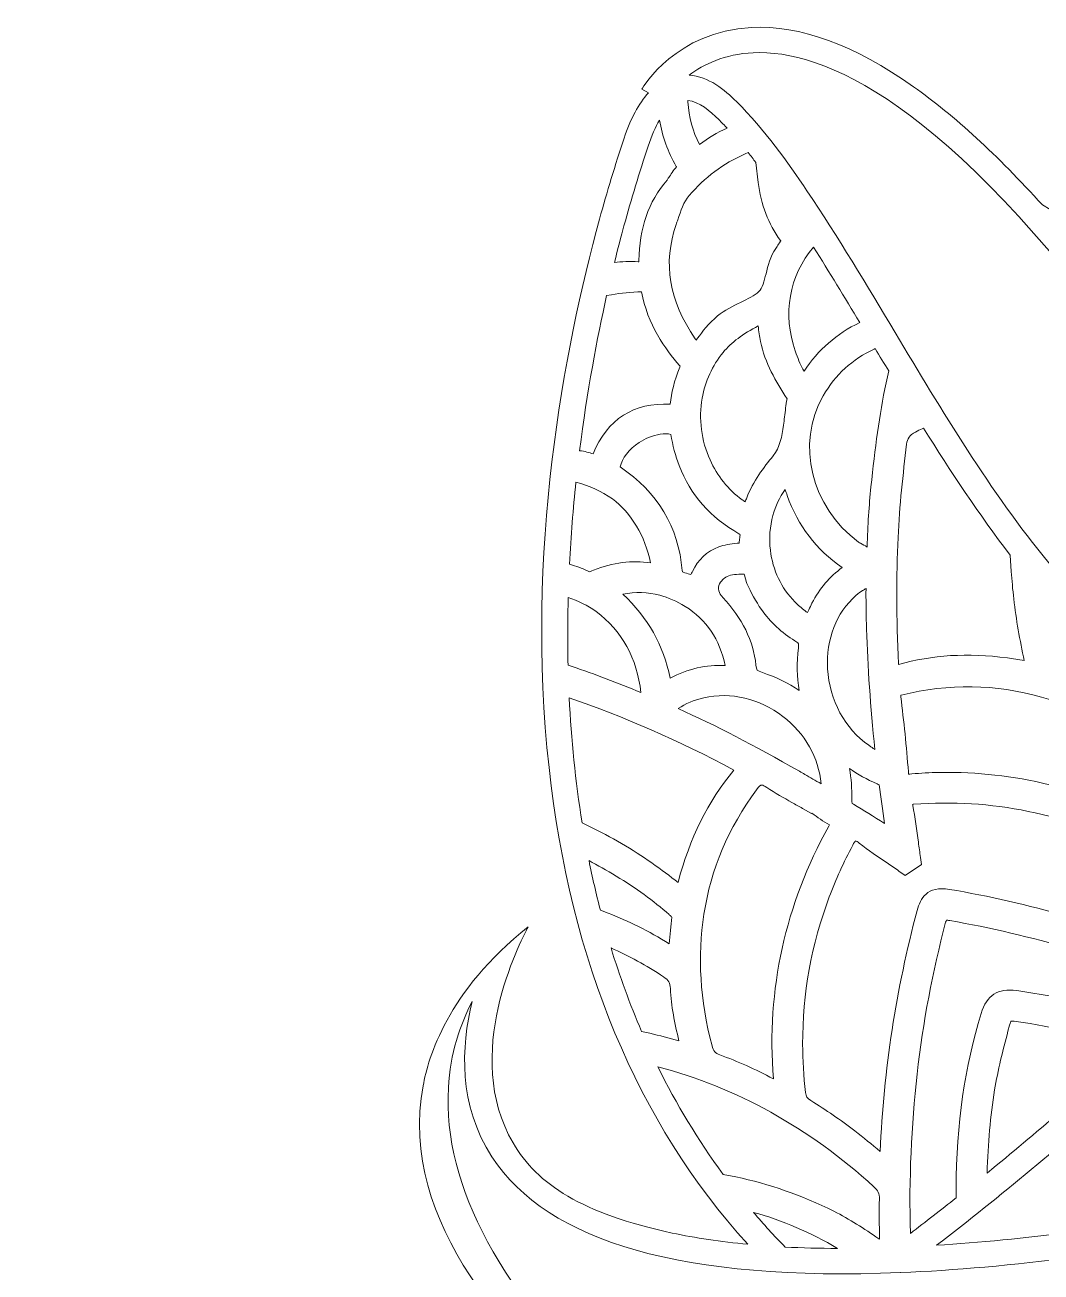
# Model space of a CAD drawing. Extents: x 126 to 2875, y -2951 to -49.
# Drawn here: x 126 to 761, y -828 to -49 of the extents above; entities that cross this region are included whole.
import ezdxf

# ---------------------------------------------------------------- set-up
doc = ezdxf.new("R2010")
doc.units = 0
doc.header["$MEASUREMENT"] = 0
doc.layers.add('Layer 1', color=7, linetype='Continuous')

# ---------------------------------------------------------------- blocks, each defined once
blk = doc.blocks.new('block 2')
at = {"layer": 'Layer 1', "lineweight": 0}
for points, knots in [([(2818.52, -1015.73), (2765.29, -1065.49), (2703.63, -1093.3), (2640.24, -1096.15), (2556.69, -1099.87), (2474.7, -1071.45), (2412.6, -1046.28), (2390.46, -1037.31), (2368.11, -1027.6), (2346.48, -1018.23), (2338.27, -1014.67), (2330.02, -1011.09), (2321.71, -1007.53), (2370.51, -1008.44), (2426.27, -1007.2), (2513.09, -924.65), (2568.78, -871.7), (2642.17, -798.11), (2625.81, -711.87), (2622.52, -694.49), (2611.09, -653.09), (2560.09, -612.54), (2565.36, -622.37), (2601.86, -692.87), (2569.54, -747.69), (2554.2, -773.71), (2526.78, -791.73), (2470.03, -803.98), (2455.63, -807.08), (2439.86, -809.44), (2422.81, -811.04), (2491.94, -734.79), (2533.75, -634.63), (2547.11, -513), (2561.91, -378.42), (2538.09, -252.24), (2515.5, -170.1), (2510.84, -153.21), (2505.7, -136.24), (2500.21, -119.65), (2496.11, -107.32), (2491.02, -97.85), (2485.03, -91.28), (2485.03, -91.28), (2489.08, -88.91), (2489.08, -88.91), (2488.22, -87.43), (2467.53, -52.75), (2420.58, -50.35), (2390.21, -48.79), (2356.11, -61.25), (2319.21, -87.4), (2293.72, -105.48), (2266.78, -130.21), (2238.64, -161.33), (2186.92, -191.97), (2146.46, -219.39), (2111.33, -247.55), (2059.02, -289.5), (2001.37, -329.63), (1934.36, -338.98), (1877.45, -346.93), (1826.29, -329.19), (1772.12, -310.4), (1744.15, -300.69), (1715.23, -290.66), (1685.52, -284.53), (1598.6, -266.59), (1534.9, -282.01), (1500.31, -329.06), (1465.72, -282.01), (1402.02, -266.61), (1315.1, -284.53), (1285.39, -290.66), (1256.47, -300.69), (1228.5, -310.4), (1174.33, -329.19), (1123.17, -346.93), (1066.26, -338.98), (999.25, -329.63), (941.6, -289.5), (889.29, -247.55), (854.16, -219.39), (813.72, -191.97), (761.98, -161.33), (733.84, -130.21), (706.9, -105.48), (681.41, -87.4), (644.51, -61.25), (610.42, -48.78), (580.04, -50.35), (533.09, -52.75), (512.4, -87.43), (511.54, -88.91), (511.54, -88.91), (515.6, -91.28), (515.6, -91.28), (509.6, -97.85), (504.51, -107.32), (500.43, -119.65), (494.91, -136.25), (489.76, -153.22), (485.12, -170.1), (462.53, -252.24), (438.71, -378.42), (453.51, -513), (466.87, -634.63), (508.68, -734.79), (577.81, -811.04), (560.76, -809.44), (544.99, -807.08), (530.59, -803.98), (473.84, -791.73), (446.42, -773.71), (431.08, -747.69), (398.76, -692.87), (435.26, -622.37), (440.53, -612.54), (389.53, -653.09), (378.1, -694.49), (374.81, -711.87), (358.45, -798.11), (431.84, -871.7), (487.53, -924.65), (574.36, -1007.2), (630.11, -1008.44), (678.91, -1007.53), (670.6, -1011.09), (662.35, -1014.67), (654.14, -1018.23), (632.51, -1027.6), (610.16, -1037.31), (588.02, -1046.28), (525.92, -1071.45), (443.9, -1099.88), (360.39, -1096.15), (296.99, -1093.3), (235.33, -1065.49), (182.1, -1015.73), (182.1, -1015.73), (125.87, -963.15), (125.87, -963.15), (125.87, -963.15), (170.22, -1026.07), (170.22, -1026.07), (219.77, -1096.34), (304.4, -1156.08), (385.84, -1178.26), (421.01, -1187.83), (457.96, -1193.28), (496.54, -1194.59), (485.65, -1205.66), (470.29, -1222.36), (453.05, -1244.47), (422.71, -1283.4), (380.73, -1347.02), (353.04, -1429.06), (321.9, -1521.35), (314.84, -1617.62), (332.07, -1715.18), (353.53, -1836.78), (412.97, -1960.62), (508.76, -2083.27), (508.76, -2083.27), (517.35, -2094.25), (517.35, -2094.25), (517.35, -2094.25), (522.39, -2081.24), (522.39, -2081.24), (522.59, -2080.7), (544.03, -2026.57), (607.28, -1966.45), (618.55, -1955.74), (631.63, -1944.41), (646.68, -1932.9), (644.92, -1962.85), (643.59, -2025.77), (654.99, -2105.75), (664.24, -2170.7), (680.05, -2233.27), (701.96, -2291.74), (729.36, -2364.83), (766.43, -2431.68), (812.16, -2490.44), (814.05, -2493.21), (839.63, -2531.25), (859.49, -2587.32), (878.32, -2640.42), (895.73, -2721.14), (871.87, -2804.06), (871.87, -2804.06), (865.62, -2825.84), (865.62, -2825.84), (865.62, -2825.84), (884.08, -2812.68), (884.08, -2812.68), (885.65, -2811.57), (922.92, -2784.71), (954.16, -2735.73), (978.8, -2697.08), (1003.28, -2637.97), (992.89, -2564.05), (993.48, -2564.79), (994.03, -2565.49), (994.54, -2566.17), (1016.21, -2595.31), (1039.76, -2622.73), (1064.5, -2647.63), (1109.21, -2692.65), (1155.37, -2726.78), (1201.72, -2749.11), (1255.68, -2775.1), (1310.13, -2785.14), (1363.64, -2778.93), (1378.87, -2809.5), (1404.34, -2833.21), (1429, -2856.2), (1455.2, -2880.59), (1479.94, -2903.62), (1493.04, -2933.91), (1493.04, -2933.91), (1500.31, -2950.67), (1500.31, -2950.67), (1500.31, -2950.67), (1507.58, -2933.91), (1507.58, -2933.91), (1520.68, -2903.62), (1545.42, -2880.59), (1571.62, -2856.2), (1596.29, -2833.21), (1621.76, -2809.5), (1636.98, -2778.93), (1690.49, -2785.14), (1744.94, -2775.1), (1798.9, -2749.11), (1845.25, -2726.78), (1891.43, -2692.65), (1936.12, -2647.63), (1960.86, -2622.73), (1984.41, -2595.33), (2006.08, -2566.18), (2006.59, -2565.5), (2007.14, -2564.79), (2007.73, -2564.05), (1997.35, -2637.97), (2021.82, -2697.08), (2046.46, -2735.73), (2077.7, -2784.71), (2114.98, -2811.57), (2116.54, -2812.68), (2116.54, -2812.68), (2135, -2825.84), (2135, -2825.84), (2135, -2825.84), (2128.75, -2804.06), (2128.75, -2804.06), (2104.89, -2721.14), (2122.3, -2640.42), (2141.13, -2587.32), (2161.01, -2531.22), (2186.59, -2493.18), (2188.46, -2490.44), (2234.19, -2431.68), (2271.26, -2364.83), (2298.65, -2291.74), (2320.57, -2233.27), (2336.38, -2170.7), (2345.63, -2105.75), (2357.03, -2025.77), (2355.7, -1962.85), (2353.94, -1932.9), (2368.99, -1944.41), (2382.07, -1955.74), (2393.34, -1966.45), (2456.59, -2026.57), (2478.03, -2080.7), (2478.23, -2081.24), (2478.23, -2081.24), (2483.25, -2094.29), (2483.25, -2094.29), (2483.25, -2094.29), (2491.86, -2083.27), (2491.86, -2083.27), (2587.65, -1960.62), (2647.09, -1836.78), (2668.55, -1715.18), (2685.78, -1617.62), (2678.72, -1521.35), (2647.58, -1429.06), (2619.89, -1347.02), (2577.91, -1283.4), (2547.57, -1244.47), (2530.33, -1222.36), (2514.97, -1205.66), (2504.08, -1194.59), (2542.66, -1193.28), (2579.61, -1187.83), (2614.78, -1178.26), (2696.22, -1156.08), (2780.85, -1096.34), (2830.4, -1026.07), (2830.4, -1026.07), (2874.75, -963.15), (2874.75, -963.15), (2874.75, -963.15), (2818.52, -1015.73), (2818.52, -1015.73)], [0, 0, 0, 0, 1, 1, 1, 2, 2, 2, 3, 3, 3, 4, 4, 4, 5, 5, 5, 6, 6, 6, 7, 7, 7, 8, 8, 8, 9, 9, 9, 10, 10, 10, 11, 11, 11, 12, 12, 12, 13, 13, 13, 14, 14, 14, 15, 15, 15, 16, 16, 16, 17, 17, 17, 18, 18, 18, 19, 19, 19, 20, 20, 20, 21, 21, 21, 22, 22, 22, 23, 23, 23, 24, 24, 24, 25, 25, 25, 26, 26, 26, 27, 27, 27, 28, 28, 28, 29, 29, 29, 30, 30, 30, 31, 31, 31, 32, 32, 32, 33, 33, 33, 34, 34, 34, 35, 35, 35, 36, 36, 36, 37, 37, 37, 38, 38, 38, 39, 39, 39, 40, 40, 40, 41, 41, 41, 42, 42, 42, 43, 43, 43, 44, 44, 44, 45, 45, 45, 46, 46, 46, 47, 47, 47, 48, 48, 48, 49, 49, 49, 50, 50, 50, 51, 51, 51, 52, 52, 52, 53, 53, 53, 54, 54, 54, 55, 55, 55, 56, 56, 56, 57, 57, 57, 58, 58, 58, 59, 59, 59, 60, 60, 60, 61, 61, 61, 62, 62, 62, 63, 63, 63, 64, 64, 64, 65, 65, 65, 66, 66, 66, 67, 67, 67, 68, 68, 68, 69, 69, 69, 70, 70, 70, 71, 71, 71, 72, 72, 72, 73, 73, 73, 74, 74, 74, 75, 75, 75, 76, 76, 76, 77, 77, 77, 78, 78, 78, 79, 79, 79, 80, 80, 80, 81, 81, 81, 82, 82, 82, 83, 83, 83, 84, 84, 84, 85, 85, 85, 86, 86, 86, 87, 87, 87, 88, 88, 88, 89, 89, 89, 90, 90, 90, 91, 91, 91, 92, 92, 92, 93, 93, 93, 94, 94, 94, 95, 95, 95, 96, 96, 96, 97, 97, 97, 98, 98, 98, 99, 99, 99, 100, 100, 100, 101, 101, 101, 102, 102, 102, 102]), ([(581.21, -66.14), (624.61, -64.12), (701.07, -95.49), (818.35, -256.65), (898.7, -367.05), (990.37, -438.05), (1096.97, -472.1), (1068.97, -477.71), (1044.04, -488), (1025.45, -497.38), (1014.55, -502.88), (1004.18, -509.15), (994.22, -516.01), (994.22, -516.01), (994.22, -515.96), (994.22, -515.96), (886.78, -512.97), (805.06, -432.58), (765.89, -384.94), (729.34, -340.46), (699.12, -289.9), (669.89, -241), (652.33, -211.65), (634.19, -181.3), (614.78, -152.42), (602.91, -134.73), (588.41, -114.3), (570.78, -96.71), (563.35, -89.3), (553.41, -81.01), (541.05, -80.22), (550.14, -73.44), (563.35, -66.98), (581.21, -66.14)], [0, 0, 0, 0, 1, 1, 1, 2, 2, 2, 3, 3, 3, 4, 4, 4, 5, 5, 5, 6, 6, 6, 7, 7, 7, 8, 8, 8, 9, 9, 9, 10, 10, 10, 11, 11, 11, 11]), ([(559.6, -107.92), (561.39, -109.71), (563.13, -111.53), (564.86, -113.38), (558.72, -115.98), (552.92, -119.38), (547.54, -123.54), (543.38, -115.36), (540.97, -106.38), (540.37, -96.87), (540.37, -96.87), (540.32, -96.05), (540.32, -96.05), (547.41, -96.68), (554.28, -102.63), (559.6, -107.92)], [0, 0, 0, 0, 1, 1, 1, 2, 2, 2, 3, 3, 3, 4, 4, 4, 5, 5, 5, 5]), ([(500.38, -174.29), (504.96, -157.69), (510.02, -140.97), (515.45, -124.63), (517.64, -118.05), (520.03, -112.6), (522.59, -108.28), (524.35, -118.56), (527.85, -128.26), (533.09, -137.19), (533.13, -137.28), (533.18, -137.36), (533.23, -137.44), (531.22, -139.75), (529.64, -142.21), (528.35, -144.18), (527.97, -144.75), (527.64, -145.29), (527.31, -145.77), (515.64, -159.43), (509.9, -175.91), (509.75, -196.12), (509.75, -196.39), (509.74, -196.63), (509.74, -196.83), (509.6, -196.83), (509.45, -196.82), (509.3, -196.82), (503.85, -196.55), (498.96, -196.72), (494.4, -197.31), (496.54, -188.63), (498.56, -180.91), (500.38, -174.29)], [0, 0, 0, 0, 1, 1, 1, 2, 2, 2, 3, 3, 3, 4, 4, 4, 5, 5, 5, 6, 6, 6, 7, 7, 7, 8, 8, 8, 9, 9, 9, 10, 10, 10, 11, 11, 11, 11]), ([(541.11, -155.41), (550.66, -144.25), (562.44, -135.48), (576.14, -129.34), (576.14, -129.34), (577.93, -128.53), (577.93, -128.53), (579.61, -130.62), (581.26, -132.71), (582.87, -134.81), (582.87, -134.81), (584.34, -147.25), (584.34, -147.25), (585.97, -161.12), (590.53, -172.99), (598.26, -183.57), (598.34, -183.68), (598.4, -183.77), (598.46, -183.85), (598.42, -183.9), (598.37, -183.96), (598.32, -184.03), (597.36, -185.18), (596.66, -186.31), (596.04, -187.32), (595.79, -187.7), (595.55, -188.1), (595.3, -188.48), (591.85, -193.52), (590.42, -199.29), (589.17, -204.37), (588.03, -208.96), (586.96, -213.3), (584.76, -215.42), (581.95, -218.11), (577.73, -220.13), (573.23, -222.27), (568.4, -224.58), (563.42, -226.96), (558.89, -230.66), (553.3, -235.24), (549.28, -240.54), (546.4, -244.67), (546.08, -245.13), (545.8, -245.48), (545.56, -245.75), (545.39, -245.53), (545.18, -245.27), (544.94, -244.94), (528.48, -221.16), (524.57, -197.78), (533.01, -173.44), (533.34, -172.49), (533.66, -171.52), (533.99, -170.57), (535.9, -164.87), (537.71, -159.49), (541.11, -155.41)], [0, 0, 0, 0, 1, 1, 1, 2, 2, 2, 3, 3, 3, 4, 4, 4, 5, 5, 5, 6, 6, 6, 7, 7, 7, 8, 8, 8, 9, 9, 9, 10, 10, 10, 11, 11, 11, 12, 12, 12, 13, 13, 13, 14, 14, 14, 15, 15, 15, 16, 16, 16, 17, 17, 17, 18, 18, 18, 19, 19, 19, 19]), ([(612.96, -265.14), (610.87, -262.08), (609.56, -258.41), (608.1, -254.31), (608.1, -254.31), (607.49, -252.57), (607.49, -252.57), (599.3, -229.93), (603.7, -205.29), (618.88, -187.73), (628.75, -203.34), (638.35, -219.15), (647.74, -234.82), (633.38, -241.73), (621.7, -251.9), (612.96, -265.14)], [0, 0, 0, 0, 1, 1, 1, 2, 2, 2, 3, 3, 3, 4, 4, 4, 5, 5, 5, 5]), ([(489.54, -217.98), (489.54, -217.98), (492.55, -217.43), (492.55, -217.43), (498.47, -216.34), (504.8, -215.72), (511.42, -215.58), (514.87, -236.01), (526.45, -251.57), (535.03, -261.67), (535.24, -261.91), (535.37, -262.08), (535.45, -262.19), (535.41, -262.34), (535.35, -262.53), (535.24, -262.78), (531.87, -271.14), (529.94, -278.72), (529.35, -285.91), (506.59, -284.55), (489.92, -295.26), (481.06, -316.96), (478.63, -316.01), (475.96, -315.37), (472.68, -314.94), (472.68, -314.94), (472.63, -314.92), (472.63, -314.92), (477.3, -277.77), (483.56, -244.73), (489.54, -217.98)], [0, 0, 0, 0, 1, 1, 1, 2, 2, 2, 3, 3, 3, 4, 4, 4, 5, 5, 5, 6, 6, 6, 7, 7, 7, 8, 8, 8, 9, 9, 9, 10, 10, 10, 10]), ([(600.76, -293.84), (600.57, -295.55), (600.38, -297.24), (600.16, -298.9), (599.22, -306.12), (597.8, -312.8), (593.6, -318.1), (587.76, -325.48), (581.15, -333.82), (577.11, -344.48), (576.81, -345.3), (576.48, -346.17), (576.16, -346.98), (575.54, -346.53), (574.89, -346.06), (574.28, -345.6), (569.91, -342.42), (566.01, -338.68), (562.63, -334.49), (559.25, -330.29), (556.4, -325.64), (554.16, -320.68), (551.47, -314.72), (549.63, -308.29), (548.81, -301.63), (547.97, -295.04), (548.16, -288.47), (549.27, -282.12), (551.12, -271.57), (555.57, -261.67), (562.31, -253.54), (567.58, -247.17), (574.66, -241.84), (584.34, -236.96), (584.57, -240.27), (585.04, -243.47), (585.7, -246.59), (588.59, -260.04), (595.25, -271.74), (602.33, -282.5), (601.61, -286.32), (601.19, -290.13), (600.76, -293.84)], [0, 0, 0, 0, 1, 1, 1, 2, 2, 2, 3, 3, 3, 4, 4, 4, 5, 5, 5, 6, 6, 6, 7, 7, 7, 8, 8, 8, 9, 9, 9, 10, 10, 10, 11, 11, 11, 12, 12, 12, 13, 13, 13, 14, 14, 14, 14]), ([(654.79, -337.61), (653.58, -349.13), (652.79, -361.43), (652.35, -375.14), (650.88, -374.25), (649.48, -373.46), (648.34, -372.83), (647.87, -372.57), (647.42, -372.32), (647.04, -372.1), (617.25, -350), (607.76, -310.74), (624.96, -280.6), (632.5, -267.4), (643.2, -257.6), (656.76, -251.48), (656.76, -251.48), (657.51, -251.13), (657.51, -251.13), (660.28, -255.78), (663.06, -260.44), (665.87, -265.09), (665.87, -265.09), (664.27, -272.51), (664.27, -272.51), (659.9, -292.86), (657.32, -313.24), (654.79, -337.61)], [0, 0, 0, 0, 1, 1, 1, 2, 2, 2, 3, 3, 3, 4, 4, 4, 5, 5, 5, 6, 6, 6, 7, 7, 7, 8, 8, 8, 9, 9, 9, 9]), ([(572.27, -366.84), (572.66, -367.08), (572.84, -367.24), (572.85, -367.24), (572.9, -367.37), (572.91, -367.57), (572.91, -367.81), (572.91, -368.65), (572.71, -369.98), (572.58, -370.86), (572.5, -371.48), (572.41, -372.15), (572.33, -372.81), (571.93, -372.8), (571.52, -372.8), (571.09, -372.83), (566.85, -373.08), (563.04, -373.86), (559.62, -375.11), (552.13, -377.86), (546.65, -383.02), (543.3, -390.51), (542.82, -391.11), (542.44, -391.73), (542.11, -392.33), (541.54, -392.16), (540.99, -392), (540.45, -391.84), (539.28, -391.49), (537.31, -390.92), (536.93, -390.57), (536.93, -390.57), (536.84, -390.38), (536.79, -389.86), (534.43, -362.63), (521.36, -340.85), (497.96, -325.07), (499.09, -319.77), (503.6, -314), (509.91, -309.84), (511.81, -308.59), (513.79, -307.58), (515.77, -306.74), (520.68, -304.68), (525.63, -303.91), (529.68, -304.71), (530.81, -311.66), (532.55, -318.18), (534.89, -324.26), (541.94, -342.5), (554.44, -356.78), (572.27, -366.84)], [0, 0, 0, 0, 1, 1, 1, 2, 2, 2, 3, 3, 3, 4, 4, 4, 5, 5, 5, 6, 6, 6, 7, 7, 7, 8, 8, 8, 9, 9, 9, 10, 10, 10, 11, 11, 11, 12, 12, 12, 13, 13, 13, 14, 14, 14, 15, 15, 15, 16, 16, 16, 17, 17, 17, 17]), ([(740.06, -444.49), (715.19, -441.21), (692.94, -442.57), (672.02, -448.64), (672.02, -448.64), (672.01, -448.64), (672.01, -448.64), (672.01, -448.51), (671.99, -448.37), (671.99, -448.22), (670.69, -419.33), (670.6, -393.45), (671.71, -369.11), (672.63, -349.26), (674.83, -329.42), (677.07, -310.95), (677.52, -307.21), (678.85, -305.35), (682.55, -303.27), (683.9, -302.53), (685.31, -301.82), (686.71, -301.2), (686.71, -301.2), (687.62, -300.79), (687.62, -300.79), (704.51, -327.9), (722.28, -354.75), (741.88, -380.16), (741.88, -380.16), (742.53, -390.43), (742.53, -390.43), (742.88, -395.95), (743.38, -401.73), (744.05, -407.59), (745.51, -420.6), (747.9, -433.33), (750.57, -446.13), (747.01, -445.52), (743.54, -444.95), (740.06, -444.49)], [0, 0, 0, 0, 1, 1, 1, 2, 2, 2, 3, 3, 3, 4, 4, 4, 5, 5, 5, 6, 6, 6, 7, 7, 7, 8, 8, 8, 9, 9, 9, 10, 10, 10, 11, 11, 11, 12, 12, 12, 13, 13, 13, 13]), ([(470.35, -334.65), (478.52, -336.75), (486.22, -340.25), (493.21, -345.09), (504.89, -353.72), (513.52, -368.27), (516.97, -385.08), (505.35, -383.32), (493.35, -384.84), (481.31, -389.62), (481.31, -389.62), (480.34, -390.02), (480.34, -390.02), (479.84, -390.22), (479.17, -390.49), (478.76, -390.62), (475.4, -388.99), (471.83, -387.56), (468.11, -386.41), (468.11, -386.41), (466.33, -385.87), (466.33, -385.87), (467.24, -368.22), (468.61, -351.09), (470.35, -334.65)], [0, 0, 0, 0, 1, 1, 1, 2, 2, 2, 3, 3, 3, 4, 4, 4, 5, 5, 5, 6, 6, 6, 7, 7, 7, 8, 8, 8, 8]), ([(636.85, -387.96), (628.98, -393.58), (622.62, -401.07), (617.89, -410.28), (617.21, -411.59), (616.57, -412.96), (615.96, -414.33), (615.7, -414.93), (615.42, -415.57), (615.15, -416.18), (614.61, -415.79), (614.07, -415.38), (613.55, -414.98), (612.44, -414.16), (611.38, -413.27), (610.34, -412.37), (609.26, -411.44), (608.2, -410.45), (607.2, -409.44), (598.75, -400.81), (593.38, -389.64), (591.89, -377.21), (590.99, -369.74), (591.56, -362.36), (593.51, -355.41), (595.12, -349.62), (597.69, -344.13), (601.15, -339.11), (601.55, -340.39), (601.98, -341.67), (602.42, -342.93), (609.09, -361.81), (620.64, -376.93), (636.85, -387.96)], [0, 0, 0, 0, 1, 1, 1, 2, 2, 2, 3, 3, 3, 4, 4, 4, 5, 5, 5, 6, 6, 6, 7, 7, 7, 8, 8, 8, 9, 9, 9, 10, 10, 10, 11, 11, 11, 11]), ([(609.91, -464.78), (603.2, -460.19), (595.55, -456.46), (587.02, -453.64), (583.33, -452.42), (583.22, -452.15), (582.87, -448.94), (581.23, -433.74), (574.29, -419.56), (562.25, -406.77), (561.9, -406.4), (561.53, -405.97), (561.18, -405.5), (560.33, -404.33), (559.59, -402.87), (559.49, -401.26), (559.48, -400.93), (559.48, -400.61), (559.52, -400.26), (559.67, -398.88), (560.35, -397.51), (561.47, -396.24), (562.15, -395.46), (563.01, -394.74), (563.99, -394.07), (566.31, -392.49), (569.64, -392.31), (573.5, -392.12), (574.2, -392.09), (574.89, -392.06), (575.59, -392.01), (575.72, -392.47), (575.84, -393.03), (575.95, -393.45), (576.27, -394.78), (576.63, -396.3), (577.28, -397.85), (579.82, -403.81), (582.81, -409.22), (586.26, -414.1), (591.99, -422.22), (599, -428.82), (607.2, -433.8), (609.05, -434.94), (609.54, -435.28), (609.54, -436.53), (609.54, -436.92), (609.5, -437.43), (609.42, -438.08), (608.34, -447.57), (608.52, -456.49), (609.91, -464.78)], [0, 0, 0, 0, 1, 1, 1, 2, 2, 2, 3, 3, 3, 4, 4, 4, 5, 5, 5, 6, 6, 6, 7, 7, 7, 8, 8, 8, 9, 9, 9, 10, 10, 10, 11, 11, 11, 12, 12, 12, 13, 13, 13, 14, 14, 14, 15, 15, 15, 16, 16, 16, 17, 17, 17, 17]), ([(538.61, -412.29), (551.88, -420.49), (560.3, -432.92), (563.65, -449.22), (551.78, -448.67), (540.4, -451.25), (529.15, -457.04), (525.17, -436.61), (515.42, -419.3), (499.59, -404.6), (507.63, -403.08), (515.28, -403.3), (522.73, -405.29), (528.09, -406.72), (533.36, -409.03), (538.61, -412.29)], [0, 0, 0, 0, 1, 1, 1, 2, 2, 2, 3, 3, 3, 4, 4, 4, 5, 5, 5, 5]), ([(652.03, -426.35), (652.74, -449.95), (654.47, -474.82), (657.24, -501.71), (656.83, -501.51), (656.31, -501.13), (655.74, -500.72), (655.55, -500.57), (655.36, -500.43), (655.17, -500.27), (654.63, -499.88), (654.09, -499.46), (653.47, -499.04), (638.47, -488.83), (628.82, -470.94), (627.7, -451.2), (626.64, -432.76), (633.1, -416.11), (645.38, -405.5), (647.08, -404.04), (648.37, -403.08), (649.58, -402.38), (650.34, -401.94), (651.07, -401.46), (651.76, -400.97), (651.7, -401.68), (651.65, -402.41), (651.65, -403.14), (651.67, -410.76), (651.79, -418.48), (652.03, -426.35)], [0, 0, 0, 0, 1, 1, 1, 2, 2, 2, 3, 3, 3, 4, 4, 4, 5, 5, 5, 6, 6, 6, 7, 7, 7, 8, 8, 8, 9, 9, 9, 10, 10, 10, 10]), ([(465.51, -406.61), (471.68, -408.74), (477.53, -411.71), (482.92, -415.41), (499.04, -427.41), (508.69, -444.9), (510.89, -466.1), (496.47, -460.05), (482.01, -454.56), (467.9, -449.78), (467.9, -449.78), (465.4, -448.92), (465.4, -448.92), (465.07, -434.59), (465.13, -420.46), (465.51, -406.61)], [0, 0, 0, 0, 1, 1, 1, 2, 2, 2, 3, 3, 3, 4, 4, 4, 5, 5, 5, 5]), ([(550.28, -469.39), (567.12, -465.59), (585.15, -469.82), (599.75, -481.01), (613.6, -491.63), (622.19, -506.87), (623.59, -523.15), (620.15, -521.14), (616.79, -519.2), (613.49, -517.3), (612.33, -516.62), (611.16, -515.96), (610.02, -515.31), (581.59, -499.07), (557.56, -486.63), (534.34, -476.12), (538.8, -473), (544.06, -470.78), (550.28, -469.39)], [0, 0, 0, 0, 1, 1, 1, 2, 2, 2, 3, 3, 3, 4, 4, 4, 5, 5, 5, 6, 6, 6, 6]), ([(832.2, -505.76), (836.97, -509.39), (838.27, -512.21), (837.6, -517.4), (836.15, -528.65), (836.62, -539.75), (837.14, -551.5), (818.02, -540.95), (799.31, -533.06), (780.28, -527.47), (777.04, -526.52), (773.79, -525.62), (770.55, -524.78), (747.86, -518.94), (725.18, -516.01), (702.81, -516.01), (700.93, -516.01), (699.06, -516.02), (697.18, -516.07), (691.56, -516.18), (685.95, -516.5), (680.38, -517), (679.45, -517.08), (678.77, -517.1), (678.31, -517.1), (678.26, -516.75), (678.2, -516.31), (678.17, -515.74), (677.06, -499.77), (675.24, -484.01), (673.48, -468.79), (673.43, -468.38), (673.4, -468.04), (673.39, -467.79), (673.45, -467.77), (673.53, -467.74), (673.59, -467.73), (703.78, -460.4), (732.49, -460.78), (761.33, -468.91), (785.68, -475.77), (808.21, -487.48), (832.2, -505.76)], [0, 0, 0, 0, 1, 1, 1, 2, 2, 2, 3, 3, 3, 4, 4, 4, 5, 5, 5, 6, 6, 6, 7, 7, 7, 8, 8, 8, 9, 9, 9, 10, 10, 10, 11, 11, 11, 12, 12, 12, 13, 13, 13, 14, 14, 14, 14]), ([(466.13, -469.44), (500.4, -481.2), (534.13, -495.98), (569.15, -514.58), (552.89, -534.15), (541.4, -557.23), (534.2, -584.85), (524.18, -577.01), (512.08, -568.17), (498.88, -560.54), (492.09, -556.61), (485.33, -553), (478.78, -549.85), (478.78, -549.85), (474.22, -547.65), (474.22, -547.65), (469.96, -521.36), (467.39, -495.16), (466.13, -469.44)], [0, 0, 0, 0, 1, 1, 1, 2, 2, 2, 3, 3, 3, 4, 4, 4, 5, 5, 5, 6, 6, 6, 6]), ([(641.35, -513.62), (646.51, -517.21), (652.27, -520.44), (658.62, -523.26), (658.96, -523.41), (659.53, -523.67), (659.96, -523.89), (661.01, -531.71), (662.07, -539.55), (663.21, -547.9), (656.54, -543.68), (650.16, -539.67), (643.8, -535.84), (643.12, -535.45), (642.96, -535.21), (642.96, -535.21), (642.96, -535.19), (642.74, -534.76), (642.79, -532.88), (642.95, -526.15), (642.45, -519.71), (641.35, -513.62)], [0, 0, 0, 0, 1, 1, 1, 2, 2, 2, 3, 3, 3, 4, 4, 4, 5, 5, 5, 6, 6, 6, 7, 7, 7, 7]), ([(593.75, -707.56), (582.51, -701.62), (571.27, -696.61), (560.27, -692.62), (557.39, -691.57), (556.25, -690.24), (555.41, -686.97), (547.92, -658.19), (546.27, -631.26), (550.37, -604.64), (554.73, -576.35), (565.49, -550.91), (583.28, -526.87), (584.82, -524.79), (585.64, -523.94), (586.58, -523.94), (587.37, -523.94), (588.25, -524.52), (589.69, -525.52), (594.81, -529), (600.19, -531.96), (605.4, -534.84), (607.61, -536.06), (609.83, -537.28), (612.03, -538.55), (612.03, -538.55), (617.71, -541.81), (617.71, -541.81), (617.71, -541.81), (617.87, -541.59), (617.87, -541.59), (621.34, -544.12), (624.93, -546.68), (628.86, -548.88), (628.75, -549.11), (628.62, -549.36), (628.46, -549.64), (601.12, -598.64), (589.46, -651.75), (593.75, -707.56)], [0, 0, 0, 0, 1, 1, 1, 2, 2, 2, 3, 3, 3, 4, 4, 4, 5, 5, 5, 6, 6, 6, 7, 7, 7, 8, 8, 8, 9, 9, 9, 10, 10, 10, 11, 11, 11, 12, 12, 12, 13, 13, 13, 13]), ([(628.75, -593.92), (632.86, -582.97), (637.75, -572.17), (643.39, -561.52), (644.2, -560.01), (644.78, -559.16), (645.16, -558.71), (645.64, -558.95), (646.4, -559.41), (647.49, -560.28), (653.11, -564.73), (659.06, -568.75), (664.82, -572.65), (667.29, -574.31), (669.76, -575.97), (672.21, -577.68), (672.21, -577.68), (676.17, -580.43), (676.17, -580.43), (676.17, -580.43), (686.38, -573.67), (686.38, -573.67), (686.38, -573.67), (685.75, -569.21), (685.75, -569.21), (685.29, -566.04), (684.86, -562.88), (684.43, -559.71), (683.44, -552.15), (682.39, -544.34), (680.94, -536.65), (680.89, -536.41), (680.84, -536.19), (680.81, -536), (681, -535.98), (681.21, -535.97), (681.44, -535.95), (730.29, -532.26), (776.53, -541.76), (822.82, -565), (836.32, -571.79), (841.34, -578.64), (841.99, -591.21), (842.7, -604.94), (846.59, -618.25), (850.58, -631.15), (802.25, -611.57), (752.93, -597.45), (703.92, -589.17), (689.72, -586.77), (685.62, -594.93), (683.66, -602.31), (670.52, -651.38), (662.75, -702.08), (660.53, -753.07), (655.36, -748.59), (650.07, -744.3), (644.7, -740.19), (635.77, -733.33), (626.59, -726.98), (617.27, -721.21), (614.91, -719.75), (614.15, -718.61), (613.85, -716.11), (612.69, -705.99), (612.11, -695.96), (612.08, -685.99), (611.98, -654.44), (617.55, -623.65), (628.75, -593.92)], [0, 0, 0, 0, 1, 1, 1, 2, 2, 2, 3, 3, 3, 4, 4, 4, 5, 5, 5, 6, 6, 6, 7, 7, 7, 8, 8, 8, 9, 9, 9, 10, 10, 10, 11, 11, 11, 12, 12, 12, 13, 13, 13, 14, 14, 14, 15, 15, 15, 16, 16, 16, 17, 17, 17, 18, 18, 18, 19, 19, 19, 20, 20, 20, 21, 21, 21, 22, 22, 22, 23, 23, 23, 23]), ([(485.63, -602.25), (482.95, -591.93), (480.6, -581.57), (478.51, -571.2), (483.9, -574.07), (489.49, -577.25), (495.49, -580.86), (507.97, -588.36), (518.78, -596.23), (528.53, -604.87), (528.53, -604.87), (528.92, -605.22), (528.92, -605.22), (529.38, -605.63), (529.97, -606.14), (530.27, -606.47), (529.6, -611.97), (529.16, -617.49), (528.72, -623.27), (515.77, -615.16), (503.15, -608.83), (490.39, -604.04), (490.39, -604.04), (485.63, -602.25), (485.63, -602.25)], [0, 0, 0, 0, 1, 1, 1, 2, 2, 2, 3, 3, 3, 4, 4, 4, 5, 5, 5, 6, 6, 6, 7, 7, 7, 8, 8, 8, 8]), ([(701.48, -609.75), (701.64, -609.15), (701.8, -608.7), (701.91, -608.4), (702.34, -608.42), (703, -608.48), (704.02, -608.66), (755.02, -617.49), (805.48, -632.53), (854.05, -653.36), (849.3, -658.22), (844.52, -662.98), (839.69, -667.59), (836.98, -670.19), (834.25, -672.77), (831.51, -675.35), (831.51, -675.35), (828.31, -674.11), (828.31, -674.11), (799.98, -663.14), (773, -656.05), (745.89, -652.43), (734.04, -650.84), (727.19, -655.24), (723.64, -666.69), (713.39, -699.88), (708.27, -735.74), (708.02, -776.29), (708.02, -776.29), (707.99, -782.02), (707.99, -782.02), (698.54, -789.51), (689.03, -796.92), (679.4, -804.25), (677.69, -736.51), (685.1, -671.11), (701.48, -609.75)], [0, 0, 0, 0, 1, 1, 1, 2, 2, 2, 3, 3, 3, 4, 4, 4, 5, 5, 5, 6, 6, 6, 7, 7, 7, 8, 8, 8, 9, 9, 9, 10, 10, 10, 11, 11, 11, 12, 12, 12, 12]), ([(511.37, -677.91), (503.98, -660.77), (497.64, -643.32), (492.26, -625.72), (503.31, -630.63), (514.34, -636.71), (525.14, -643.85), (528.23, -645.89), (529.26, -647.68), (529.4, -651.18), (529.84, -662.19), (532.11, -672.78), (534.72, -683.83), (528.59, -682.14), (522.54, -680.56), (516.59, -679.15), (516.59, -679.15), (511.37, -677.91), (511.37, -677.91)], [0, 0, 0, 0, 1, 1, 1, 2, 2, 2, 3, 3, 3, 4, 4, 4, 5, 5, 5, 6, 6, 6, 6]), ([(498.45, -913.19), (423.44, -841.86), (387.15, -774.62), (390.57, -713.31), (391.79, -691.68), (397.98, -673.57), (405.5, -659.17), (398.44, -687.76), (396.83, -724.07), (417.82, -756.33), (452.74, -810.01), (538.45, -834.25), (673.16, -828.72), (673.16, -828.72), (673.21, -828.77), (673.21, -828.77), (673.23, -828.75), (673.26, -828.74), (673.27, -828.72), (706.94, -827.34), (743.67, -824.1), (783.45, -819), (951.75, -797.41), (1079.99, -825.41), (1164.56, -902.27), (1221.93, -954.39), (1247.83, -1019.88), (1259.45, -1065.64), (1265.02, -1087.6), (1267.93, -1107.23), (1269.45, -1122.38), (1267.39, -1118.44), (1265.26, -1114.53), (1263.02, -1110.65), (1221.34, -1038.1), (1151.82, -981.54), (1072.28, -955.5), (995.53, -930.36), (904.94, -931.38), (810.28, -958.46), (778.29, -967.61), (746.93, -979.29), (716.19, -991.85), (716.19, -991.85), (716.17, -991.85), (716.17, -991.85), (716.17, -991.85), (716.17, -991.85), (716.16, -991.85), (704.82, -991.18), (693.62, -991.4), (682.79, -991.62), (633.75, -992.61), (583.05, -993.62), (498.45, -913.19)], [0, 0, 0, 0, 1, 1, 1, 2, 2, 2, 3, 3, 3, 4, 4, 4, 5, 5, 5, 6, 6, 6, 7, 7, 7, 8, 8, 8, 9, 9, 9, 10, 10, 10, 11, 11, 11, 12, 12, 12, 13, 13, 13, 14, 14, 14, 15, 15, 15, 16, 16, 16, 17, 17, 17, 18, 18, 18, 18]), ([(815.95, -689.85), (787.5, -716.06), (757.92, -741.64), (727.4, -766.46), (727.9, -748.02), (729.44, -730.94), (732.11, -714.43), (734.09, -702.16), (737.31, -689.8), (740.42, -677.85), (740.42, -677.85), (741.44, -673.95), (741.44, -673.95), (741.82, -672.5), (742.18, -671.87), (742.32, -671.64), (742.62, -671.58), (743.53, -671.47), (745.65, -671.75), (768.71, -674.94), (791.76, -680.87), (815.95, -689.85)], [0, 0, 0, 0, 1, 1, 1, 2, 2, 2, 3, 3, 3, 4, 4, 4, 5, 5, 5, 6, 6, 6, 7, 7, 7, 7]), ([(570.4, -768.95), (570.4, -768.95), (562.42, -767.3), (562.42, -767.3), (546.53, -745.79), (533.02, -723.28), (521.59, -700.11), (570.54, -712.88), (615.94, -738.05), (656.59, -775.06), (659.27, -777.48), (660.14, -779.4), (660.06, -782.61), (659.87, -790.83), (659.99, -799.1), (660.14, -807.11), (660.14, -807.11), (660.15, -807.89), (660.15, -807.89), (660.15, -807.89), (659.61, -807.53), (659.61, -807.53), (650.45, -801.26), (641.39, -795.24), (631.58, -790.37), (611.52, -780.39), (590.93, -773.19), (570.4, -768.95)], [0, 0, 0, 0, 1, 1, 1, 2, 2, 2, 3, 3, 3, 4, 4, 4, 5, 5, 5, 6, 6, 6, 7, 7, 7, 8, 8, 8, 9, 9, 9, 9]), ([(811.66, -715.16), (811.5, -728.5), (813.89, -741.25), (818.84, -753.1), (819.75, -755.29), (819.89, -756), (817.17, -758.15), (802.48, -769.82), (791.38, -783.78), (784.21, -799.66), (784.21, -799.66), (782.63, -803.16), (782.63, -803.16), (782.23, -803.2), (781.83, -803.25), (781.42, -803.3), (751.11, -807.19), (722.54, -809.98), (695.77, -811.67), (735.91, -780.79), (774.7, -748.5), (811.66, -715.16)], [0, 0, 0, 0, 1, 1, 1, 2, 2, 2, 3, 3, 3, 4, 4, 4, 5, 5, 5, 6, 6, 6, 7, 7, 7, 7]), ([(633.92, -813.62), (622.59, -813.59), (611.67, -813.29), (601.17, -812.75), (594.22, -805.69), (587.62, -798.45), (581.32, -791.08), (599.43, -796.08), (617.05, -803.63), (633.92, -813.62)], [0, 0, 0, 0, 1, 1, 1, 2, 2, 2, 3, 3, 3, 3])]:
    blk.add_open_spline(points, degree=3, knots=knots, dxfattribs=at)

msp = doc.modelspace()

# ---------------------------------------------------------------- block references
at = {"layer": 'Layer 1'}
msp.add_blockref('block 2', (0, 0), dxfattribs=at)

doc.saveas('drawing.dxf')
